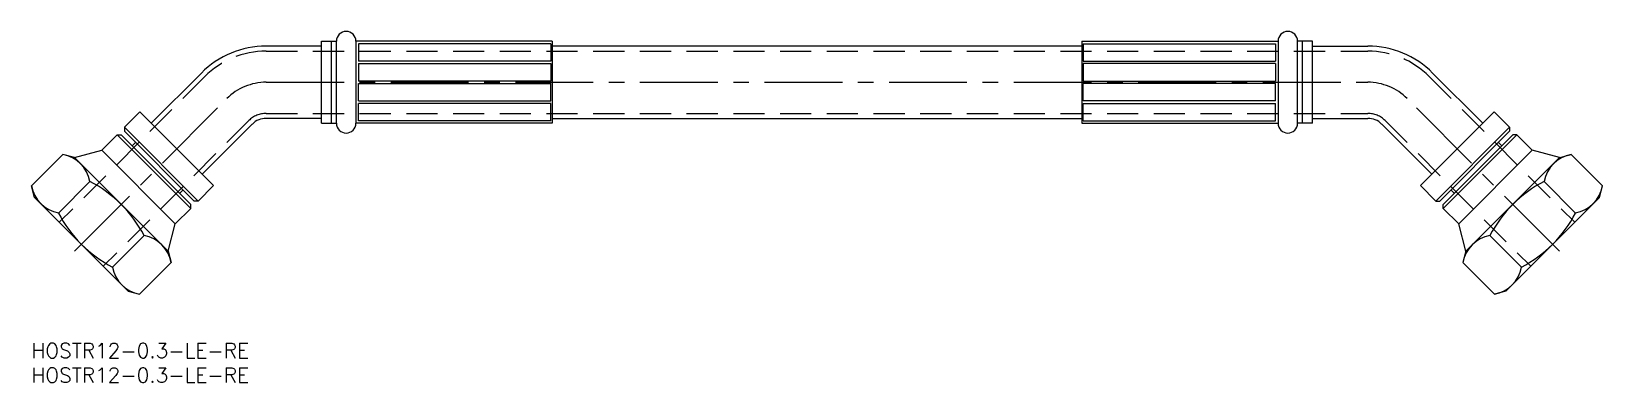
# Model space of a CAD drawing. Extents: x 0 to 320, y -8 to 64.
import ezdxf

# ---------------------------------------------------------------- set-up
doc = ezdxf.new("R2010")
doc.units = 0
doc.header["$LTSCALE"] = 0.5
doc.linetypes.add('CENTER', pattern=[50.8, 31.75, -6.35, 6.35, -6.35])
doc.linetypes.add('DASHED', pattern=[19.05, 12.7, -6.35])
for name, color, linetype in [('MSM_CENTER', 1, 'CENTER'), ('MSM_CONTINUOUS', 7, 'CONTINUOUS'), ('MSM_DASHED', 4, 'DASHED'), ('MSM_PART_NUMBER', 7, 'CONTINUOUS')]:
    doc.layers.add(name, color=color, linetype=linetype)
doc.styles.get("Standard").update_dxf_attribs({"font": 'txt.shx', "height": 3, "bigfont": 'bigfont.shx'})

# ---------------------------------------------------------------- blocks, each defined once
blk = doc.blocks.new('*U2')
at = {"layer": 'MSM_PART_NUMBER'}
blk.add_text('HOSTR12-0.3-LE-RE', height=3, dxfattribs=at).set_placement((0, -3))
blk = doc.blocks.new('*U3')
at = {"layer": 'MSM_PART_NUMBER'}
blk.add_text('HOSTR12-0.3-LE-RE', height=3, dxfattribs=at).set_placement((0, -8))

msp = doc.modelspace()

# ---------------------------------------------------------------- linework, layer by layer
at = {"layer": 'MSM_CENTER'}
for p, q in [((47.87, 53.17), (272.47, 53.17)), ((8.76, 18.76), (39.85, 49.85)), ((311.58, 18.76), (280.49, 49.85))]:
    msp.add_line(p, q, dxfattribs=at)
for centre, start, end in [((47.87, 41.82), 90, 135), ((272.47, 41.82), 45, 90)]:
    msp.add_arc(centre, 11.35, start, end, dxfattribs=at)
at = {"layer": 'MSM_CONTINUOUS'}
for p, q in [((59.17, 61.52), (62.17, 61.52)), ((59.17, 44.82), (59.17, 61.52)), ((61.17, 44.82), (61.17, 61.52)), ((62.17, 44.82), (62.17, 61.52)), ((106.17, 61.52), (66.17, 61.52)), ((66.17, 61.52), (66.17, 44.82)), ((66.67, 61.02), (66.67, 57.47)), ((105.92, 61.02), (66.67, 61.02)), ((105.92, 61.02), (105.92, 57.47)), ((106.17, 61.52), (106.17, 44.82)), ((214.17, 61.52), (214.17, 44.82)), ((214.17, 61.52), (254.17, 61.52)), ((214.42, 61.02), (214.42, 57.47)), ((214.42, 61.02), (253.67, 61.02)), ((253.67, 61.02), (253.67, 57.47)), ((254.17, 61.52), (254.17, 44.82)), ((258.17, 44.82), (258.17, 61.52)), ((261.17, 61.52), (258.17, 61.52)), ((259.17, 44.82), (259.17, 61.52)), ((261.17, 44.82), (261.17, 61.52)), ((59.17, 60.52), (47.87, 60.52)), ((214.17, 60.52), (106.17, 60.52)), ((261.17, 60.52), (272.47, 60.52)), ((34.65, 55.04), (24.42, 44.81)), ((105.92, 57.47), (66.67, 57.47)), ((66.67, 56.97), (66.67, 53.42)), ((66.67, 56.97), (105.92, 56.97)), ((105.92, 56.97), (105.92, 53.42)), ((214.42, 57.47), (253.67, 57.47)), ((253.67, 56.97), (214.42, 56.97)), ((214.42, 56.97), (214.42, 53.42)), ((253.67, 56.97), (253.67, 53.42)), ((285.69, 55.04), (295.92, 44.81)), ((105.92, 53.42), (66.67, 53.42)), ((66.67, 49.37), (66.67, 52.92)), ((66.67, 52.92), (105.92, 52.92)), ((105.92, 49.37), (105.92, 52.92)), ((214.42, 53.42), (253.67, 53.42)), ((253.67, 52.92), (214.42, 52.92)), ((214.42, 49.37), (214.42, 52.92)), ((253.67, 49.37), (253.67, 52.92)), ((66.67, 49.37), (105.92, 49.37)), ((66.67, 45.32), (66.67, 48.87)), ((105.92, 48.87), (66.67, 48.87)), ((105.92, 45.32), (105.92, 48.87)), ((253.67, 49.37), (214.42, 49.37)), ((214.42, 48.87), (253.67, 48.87)), ((214.42, 45.32), (214.42, 48.87)), ((253.67, 45.32), (253.67, 48.87)), ((22.11, 47.12), (18.98, 43.99)), ((22.11, 47.12), (37.12, 32.11)), ((59.17, 45.82), (47.87, 45.82)), ((105.92, 45.32), (66.67, 45.32)), ((106.17, 45.82), (214.17, 45.82)), ((214.42, 45.32), (253.67, 45.32)), ((261.17, 45.82), (272.47, 45.82)), ((298.23, 47.12), (283.22, 32.11)), ((298.23, 47.12), (301.36, 43.99)), ((14.33, 39.34), (17.46, 42.47)), ((17.46, 42.47), (32.47, 27.46)), ((17.46, 42.47), (18.28, 42.47)), ((18.28, 42.47), (32.47, 28.28)), ((18.98, 43.99), (33.99, 28.98)), ((18.98, 43.99), (18.98, 43.18)), ((18.98, 43.18), (33.18, 28.98)), ((45.04, 44.65), (34.81, 34.42)), ((59.17, 44.82), (62.17, 44.82)), ((106.17, 44.82), (66.17, 44.82)), ((214.17, 44.82), (254.17, 44.82)), ((261.17, 44.82), (258.17, 44.82)), ((275.3, 44.65), (285.53, 34.42)), ((301.36, 43.99), (286.35, 28.98)), ((301.36, 43.18), (287.16, 28.98)), ((302.88, 42.47), (287.87, 27.46)), ((302.06, 42.47), (287.87, 28.28)), ((301.36, 43.99), (301.36, 43.18)), ((302.88, 42.47), (302.06, 42.47)), ((306.01, 39.34), (302.88, 42.47)), ((0, 32.05), (6.43, 38.47)), ((8.76, 37.85), (6.43, 38.47)), ((8.76, 37.85), (14.33, 39.34)), ((29.34, 24.33), (14.33, 39.34)), ((20.53, 40.22), (21.24, 40.92)), ((291, 24.33), (306.01, 39.34)), ((299.81, 40.22), (299.1, 40.92)), ((311.58, 37.85), (306.01, 39.34)), ((311.58, 37.85), (313.91, 38.47)), ((320.34, 32.05), (313.91, 38.47)), ((27.85, 18.76), (8.76, 37.85)), ((292.49, 18.76), (311.58, 37.85)), ((0.62, 29.72), (0, 32.05)), ((5.51, 26.53), (11.94, 32.96)), ((37.12, 32.11), (33.99, 28.98)), ((283.22, 32.11), (286.35, 28.98)), ((314.83, 26.53), (308.4, 32.96)), ((319.72, 29.72), (320.34, 32.05)), ((19.72, 10.62), (0.62, 29.72)), ((30.22, 30.53), (30.92, 31.24)), ((33.99, 28.98), (33.18, 28.98)), ((286.35, 28.98), (287.16, 28.98)), ((290.12, 30.53), (289.42, 31.24)), ((300.62, 10.62), (319.72, 29.72)), ((29.34, 24.33), (32.47, 27.46)), ((32.47, 27.46), (32.47, 28.28)), ((287.87, 27.46), (287.87, 28.28)), ((291, 24.33), (287.87, 27.46)), ((27.85, 18.76), (29.34, 24.33)), ((292.49, 18.76), (291, 24.33)), ((16.53, 15.51), (22.96, 21.94)), ((303.81, 15.51), (297.38, 21.94)), ((22.05, 10), (28.47, 16.43)), ((27.85, 18.76), (28.47, 16.43)), ((292.49, 18.76), (291.87, 16.43)), ((298.29, 10), (291.87, 16.43)), ((19.72, 10.62), (22.05, 10)), ((300.62, 10.62), (298.29, 10))]:
    msp.add_line(p, q, dxfattribs=at)
for centre, radius, start, end in [((64.17, 61.52), 2, 0, 180), ((256.17, 61.52), 2, 0, 180), ((47.87, 41.82), 18.7, 90, 135), ((272.47, 41.82), 18.7, 45, 90), ((47.87, 41.82), 4, 90, 135), ((272.47, 41.82), 4, 45, 90), ((64.17, 44.82), 2, 180, 0), ((256.17, 44.82), 2, 180, 0), ((5.16, 31.69), 6.9, 10.6158, 79.3842), ((315.18, 31.69), 6.9, 100.6158, 169.3842), ((6.78, 33.32), 6.9, 190.6158, 259.3842), ((0.06, 10.06), 25.79, 27.412, 62.588), ((320.28, 10.06), 25.79, 117.412, 152.588), ((313.56, 33.32), 6.9, 280.6158, 349.3842), ((28.41, 38.41), 25.79, 207.412, 242.588), ((291.93, 38.41), 25.79, 297.412, 332.588), ((21.69, 15.16), 6.9, 10.6158, 79.3842), ((298.65, 15.16), 6.9, 100.6158, 169.3842), ((23.32, 16.78), 6.9, 190.6158, 259.3842), ((297.02, 16.78), 6.9, 280.6158, 349.3842)]:
    msp.add_arc(centre, radius, start, end, dxfattribs=at)
at = {"layer": 'MSM_DASHED'}
for p, q in [((47.87, 59.52), (272.47, 59.52)), ((35.36, 54.34), (5.68, 24.66)), ((284.98, 54.34), (314.66, 24.66)), ((44.34, 45.36), (14.66, 15.68)), ((47.87, 46.82), (272.47, 46.82)), ((276, 45.36), (305.68, 15.68))]:
    msp.add_line(p, q, dxfattribs=at)
for centre, radius, start, end in [((47.87, 41.82), 17.7, 90, 135), ((272.47, 41.82), 17.7, 45, 90), ((47.87, 41.82), 5, 90, 135), ((272.47, 41.82), 5, 45, 90)]:
    msp.add_arc(centre, radius, start, end, dxfattribs=at)

# ---------------------------------------------------------------- block references
at = {"layer": 'MSM_CONTINUOUS'}
for name in ['*U2', '*U3']:
    msp.add_blockref(name, (0, 0), dxfattribs=at)

doc.saveas('drawing.dxf')
